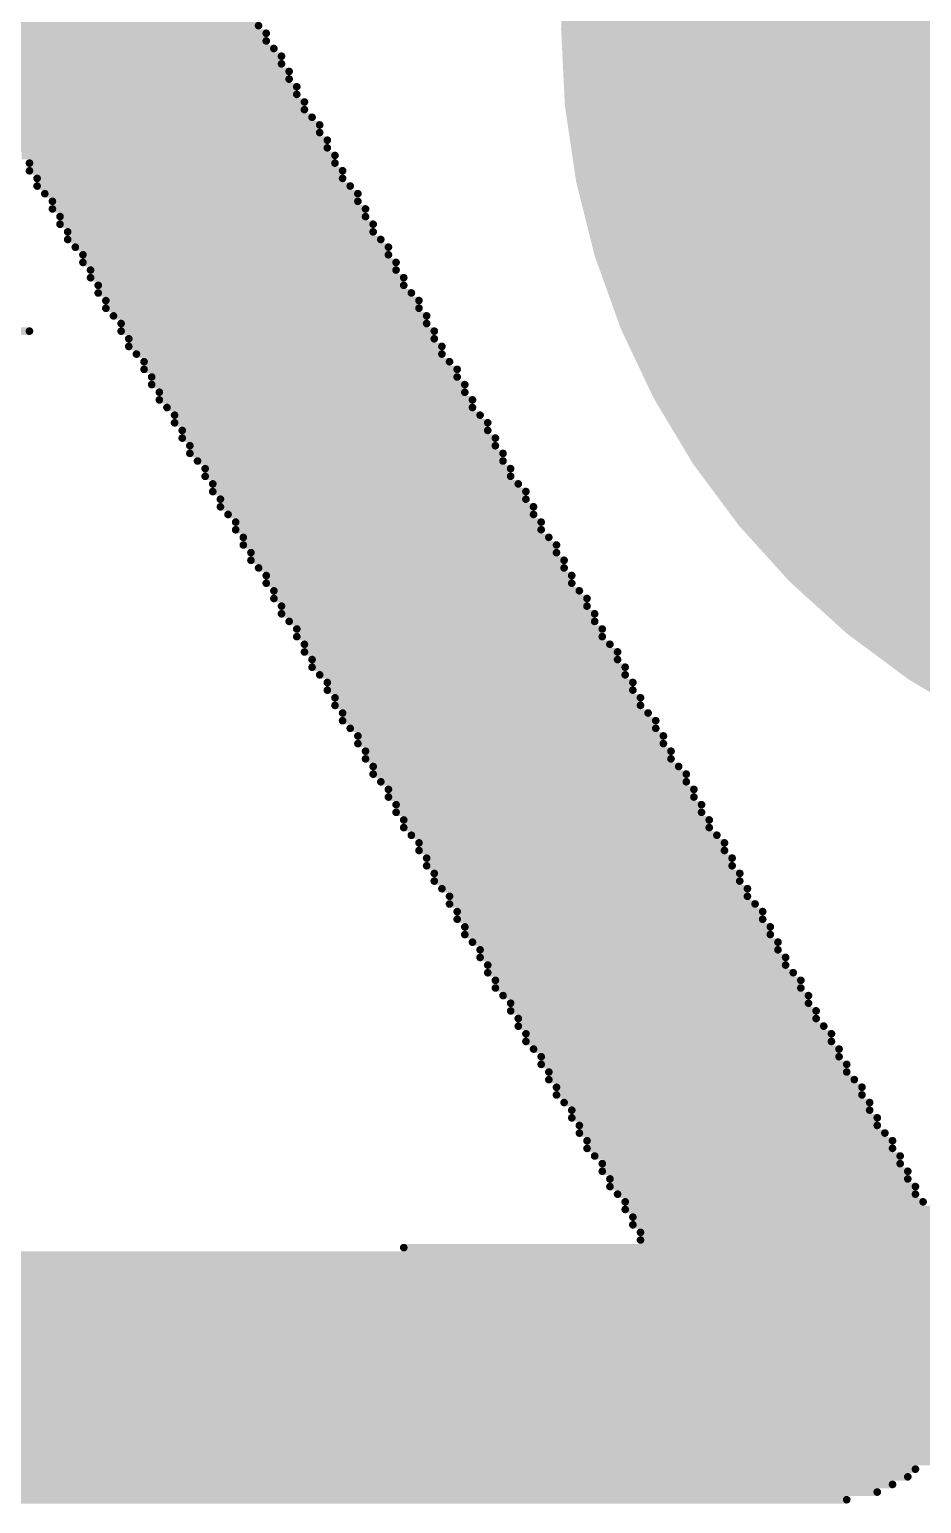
# Model space of a CAD drawing. Extents: x 749 to 923, y 554 to 649.
# Drawn here: x 845.59 to 848.556, y 621.279 to 626.182 of the extents above; entities that cross this region are included whole.
import ezdxf

# ---------------------------------------------------------------- set-up
doc = ezdxf.new("R2010")
doc.units = 0
doc.header["$MEASUREMENT"] = 0
doc.layers.get('0').update_dxf_attribs({"linetype": 'CONTINUOUS'})
for name, color, linetype in [('BOTTOMLAYER', 5, 'CONTINUOUS'), ('BOTTOMSOLDER', 6, 'CONTINUOUS'), ('MULTILAYER', 9, 'CONTINUOUS'), ('TOPLAYER', 1, 'CONTINUOUS'), ('TOPOVERLAY', 7, 'CONTINUOUS'), ('TOPSOLDER', 216, 'CONTINUOUS')]:
    doc.layers.add(name, color=color, linetype=linetype)

# ---------------------------------------------------------------- blocks, each defined once
blk = doc.blocks.new('_________1')
at = {"layer": 'TOPOVERLAY', "const_width": 0.0254}
for points in [[(3.429, 2.5908), (-3.556, 2.5908)], [(3.556, 2.54), (-3.7084, 2.54)], [(3.5052, 2.5654), (-3.6576, 2.5654)], [(3.6068, 2.4892), (-3.7846, 2.4892)], [(3.5814, 2.5146), (-3.7592, 2.5146)], [(3.6576, 2.4384), (-3.8608, 2.4384)], [(3.6322, 2.4638), (-3.8354, 2.4638)], [(3.683, 2.413), (-3.8608, 2.413)], [(3.7084, 2.3622), (-3.9116, 2.3622)], [(3.683, 2.3876), (-3.8862, 2.3876)], [(3.7084, 2.3368), (-3.937, 2.3368)], [(3.7338, 2.3114), (-3.937, 2.3114)], [(3.7338, 2.286), (-3.9624, 2.286)], [(3.7338, 2.2606), (-3.9624, 2.2606)], [(3.7592, 2.2098), (-3.9878, 2.2098)], [(3.7338, 2.2352), (-3.9624, 2.2352)], [(3.7592, 2.1844), (-3.9878, 2.1844)], [(3.7592, 2.159), (-3.9878, 2.159)], [(3.7592, 2.1336), (-3.9878, 2.1336)], [(3.7592, 2.1082), (-3.9878, 2.1082)], [(3.7592, 2.0828), (-3.9878, 2.0828)], [(3.7592, 2.0574), (-3.9878, 2.0574)], [(3.7592, 2.032), (-3.9878, 2.032)], [(3.7592, 2.0066), (-3.9878, 2.0066)], [(3.7338, 1.9812), (-3.9878, 1.9812)], [(3.7338, 1.9558), (-3.9878, 1.9558)], [(3.7338, 1.9304), (-3.9878, 1.9304)], [(3.7084, 1.905), (-3.9878, 1.905)], [(3.7084, 1.8796), (-3.9624, 1.8796)], [(3.7084, 1.8542), (-3.9624, 1.8542)], [(3.683, 1.8288), (-3.937, 1.8288)], [(3.683, 1.8034), (-3.937, 1.8034)], [(3.6576, 1.778), (-3.9116, 1.778)], [(-2.0828, 1.7526), (-3.8862, 1.7526)], [(-2.8702, 1.7272), (-3.8862, 1.7272)], [(-2.8702, 1.7018), (-3.8608, 1.7018)], [(-2.8448, 1.6764), (-3.8608, 1.6764)], [(-2.8448, 1.651), (-3.8354, 1.651)], [(-2.8194, 1.6256), (-3.8354, 1.6256)], [(-2.8194, 1.6002), (-3.81, 1.6002)], [(-2.794, 1.5748), (-3.7846, 1.5748)], [(-2.7686, 1.5494), (-3.7846, 1.5494)], [(-2.7686, 1.524), (-3.7592, 1.524)], [(-2.7432, 1.4986), (-3.7592, 1.4986)], [(-2.7432, 1.4732), (-3.7338, 1.4732)], [(-2.7178, 1.4478), (-3.7338, 1.4478)], [(-2.6924, 1.4224), (-3.7084, 1.4224)], [(-2.6924, 1.397), (-3.7084, 1.397)], [(-2.667, 1.3716), (-3.683, 1.3716)], [(-2.667, 1.3462), (-3.6576, 1.3462)], [(-2.6416, 1.3208), (-3.6576, 1.3208)], [(-2.6416, 1.2954), (-3.6322, 1.2954)], [(-2.6162, 1.27), (-3.6322, 1.27)], [(-2.5908, 1.2446), (-3.6068, 1.2446)], [(-2.5908, 1.2192), (-3.6068, 1.2192)], [(-2.5654, 1.1938), (-3.5814, 1.1938)], [(-2.5654, 1.1684), (-3.556, 1.1684)], [(-2.54, 1.143), (-3.556, 1.143)], [(-2.54, 1.1176), (-3.5306, 1.1176)], [(-2.5146, 1.0922), (-3.5306, 1.0922)], [(-2.4892, 1.0668), (-3.5052, 1.0668)], [(-2.4892, 1.0414), (-3.5052, 1.0414)], [(-2.4638, 1.016), (-3.4798, 1.016)], [(-2.4638, 0.9906), (-3.4544, 0.9906)], [(-2.4384, 0.9652), (-3.4544, 0.9652)], [(-2.4384, 0.9398), (-3.429, 0.9398)], [(-2.413, 0.9144), (-3.429, 0.9144)], [(-2.3876, 0.889), (-3.4036, 0.889)], [(-2.3876, 0.8636), (-3.4036, 0.8636)], [(-2.3622, 0.8382), (-3.3782, 0.8382)], [(-2.3622, 0.8128), (-3.3528, 0.8128)], [(-2.3368, 0.7874), (-3.3528, 0.7874)], [(-2.3368, 0.762), (-3.3274, 0.762)], [(-2.3114, 0.7366), (-3.3274, 0.7366)], [(-2.286, 0.7112), (-3.302, 0.7112)], [(-2.286, 0.6858), (-3.302, 0.6858)], [(-2.2606, 0.6604), (-3.2766, 0.6604)], [(-2.2606, 0.635), (-3.2766, 0.635)], [(-2.2352, 0.6096), (-3.2512, 0.6096)], [(-2.2352, 0.5842), (-3.2258, 0.5842)], [(-2.2098, 0.5588), (-3.2258, 0.5588)], [(-2.1844, 0.5334), (-3.2004, 0.5334)], [(-2.1844, 0.508), (-3.2004, 0.508)], [(-2.159, 0.4826), (-3.175, 0.4826)], [(-2.159, 0.4572), (-3.175, 0.4572)], [(-2.1336, 0.4318), (-3.1496, 0.4318)], [(-2.1336, 0.4064), (-3.1496, 0.4064)], [(-2.1082, 0.381), (-3.1242, 0.381)], [(-2.0828, 0.3556), (-3.0988, 0.3556)], [(-2.0828, 0.3302), (-3.0988, 0.3302)], [(-2.0574, 0.3048), (-3.0734, 0.3048)], [(-2.0574, 0.2794), (-3.0734, 0.2794)], [(-2.032, 0.254), (-3.048, 0.254)], [(-2.032, 0.2286), (-3.048, 0.2286)], [(-2.0066, 0.2032), (-3.0226, 0.2032)], [(-1.9812, 0.1778), (-3.0226, 0.1778)], [(-1.9812, 0.1524), (-2.9972, 0.1524)], [(-1.9558, 0.127), (-2.9718, 0.127)], [(-1.9558, 0.1016), (-2.9718, 0.1016)], [(-1.9304, 0.0762), (-2.9464, 0.0762)], [(-1.9304, 0.0508), (-2.9464, 0.0508)], [(-1.905, 0.0254), (-2.921, 0.0254)], [(-1.8796, 0), (-2.921, 0)], [(-1.8796, -0.0254), (-2.8956, -0.0254)], [(-1.8542, -0.0508), (-2.8702, -0.0508)], [(-1.8542, -0.0762), (-2.8702, -0.0762)], [(-1.8288, -0.1016), (-2.8448, -0.1016)], [(-1.8288, -0.127), (-2.8448, -0.127)], [(-1.8034, -0.1524), (-2.8194, -0.1524)], [(-1.778, -0.1778), (-2.8194, -0.1778)], [(-1.778, -0.2032), (-2.794, -0.2032)], [(-1.7526, -0.2286), (-2.794, -0.2286)], [(-1.7526, -0.254), (-2.7686, -0.254)], [(-1.7272, -0.2794), (-2.7432, -0.2794)], [(-1.7272, -0.3048), (-2.7432, -0.3048)], [(-1.7018, -0.3302), (-2.7178, -0.3302)], [(-1.6764, -0.3556), (-2.7178, -0.3556)], [(-1.6764, -0.381), (-2.6924, -0.381)], [(-1.651, -0.4064), (-2.6924, -0.4064)], [(-1.651, -0.4318), (-2.667, -0.4318)], [(-1.6256, -0.4572), (-2.6416, -0.4572)], [(-1.6256, -0.4826), (-2.6416, -0.4826)], [(-1.6002, -0.508), (-2.6162, -0.508)], [(-1.5748, -0.5334), (-2.6162, -0.5334)], [(-1.5748, -0.5588), (-2.5908, -0.5588)], [(-1.5494, -0.5842), (-2.5908, -0.5842)], [(-1.5494, -0.6096), (-2.5654, -0.6096)], [(-1.524, -0.635), (-2.54, -0.635)], [(-1.524, -0.6604), (-2.54, -0.6604)], [(-1.4986, -0.6858), (-2.5146, -0.6858)], [(-1.4732, -0.7112), (-2.5146, -0.7112)], [(-1.4732, -0.7366), (-2.4892, -0.7366)], [(-1.4478, -0.762), (-2.4892, -0.762)], [(-1.4478, -0.7874), (-2.4638, -0.7874)], [(-1.4224, -0.8128), (-2.4384, -0.8128)], [(-1.4224, -0.8382), (-2.4384, -0.8382)], [(-1.397, -0.8636), (-2.413, -0.8636)], [(-1.3716, -0.889), (-2.413, -0.889)], [(-1.3716, -0.9144), (-2.3876, -0.9144)], [(-1.3462, -0.9398), (-2.3876, -0.9398)], [(-1.3462, -0.9652), (-2.3622, -0.9652)], [(-1.3208, -0.9906), (-2.3622, -0.9906)], [(-1.3208, -1.016), (-2.3368, -1.016)], [(-1.2954, -1.0414), (-2.3114, -1.0414)], [(-1.27, -1.0668), (-2.3114, -1.0668)], [(-1.27, -1.0922), (-2.286, -1.0922)], [(-1.2446, -1.1176), (-2.286, -1.1176)], [(-1.2446, -1.143), (-2.2606, -1.143)], [(-1.2192, -1.1684), (-2.2606, -1.1684)], [(-1.2192, -1.1938), (-2.2352, -1.1938)], [(-1.1938, -1.2192), (-2.2098, -1.2192)], [(-1.1684, -1.2446), (-2.2098, -1.2446)], [(-1.1684, -1.27), (-2.1844, -1.27)], [(-1.143, -1.2954), (-2.1844, -1.2954)], [(-1.143, -1.3208), (-2.159, -1.3208)], [(-0.762, -1.2954), (-0.8382, -1.2954)], [(-1.1176, -1.3462), (-2.159, -1.3462)], [(-1.0922, -1.3716), (-2.1336, -1.3716)], [(-1.0922, -1.397), (-2.1336, -1.397)], [(-1.0668, -1.4224), (-2.1082, -1.4224)], [(-1.0668, -1.4478), (-2.0828, -1.4478)], [(-1.0414, -1.4732), (-2.0828, -1.4732)], [(-1.0414, -1.4986), (-2.0574, -1.4986)], [(-1.016, -1.524), (-2.0574, -1.524)], [(-1.016, -1.5494), (-2.032, -1.5494)], [(-0.9906, -1.5748), (-2.032, -1.5748)], [(-0.9652, -1.6002), (-2.0066, -1.6002)], [(-0.9652, -1.6256), (-1.9812, -1.6256)], [(-0.9398, -1.651), (-1.9812, -1.651)], [(-0.9398, -1.6764), (-1.9558, -1.6764)], [(-0.9144, -1.7018), (-1.9558, -1.7018)], [(-0.9144, -1.7272), (-1.9304, -1.7272)], [(-0.889, -1.7526), (-1.9304, -1.7526)], [(-0.8636, -1.778), (-1.905, -1.778)], [(-0.8636, -1.8034), (-1.8796, -1.8034)], [(-0.8382, -1.8288), (-1.8796, -1.8288)], [(-0.8382, -1.8542), (-1.8542, -1.8542)], [(-0.8128, -1.8796), (-1.8542, -1.8796)], [(-0.7874, -1.905), (-1.8288, -1.905)], [(-0.7874, -1.9304), (-1.8288, -1.9304)], [(-0.762, -1.9558), (-1.8034, -1.9558)], [(-0.762, -1.9812), (-1.8034, -1.9812)], [(-0.7366, -2.0066), (-1.778, -2.0066)], [(-0.7366, -2.032), (-1.7526, -2.032)], [(-0.7112, -2.0574), (-1.7526, -2.0574)], [(-0.6858, -2.0828), (-1.7272, -2.0828)], [(-0.6858, -2.1082), (-1.7272, -2.1082)], [(-0.6604, -2.1336), (-1.7018, -2.1336)], [(-0.6604, -2.159), (-1.7018, -2.159)], [(-0.635, -2.1844), (-1.6764, -2.1844)], [(-0.635, -2.2098), (-1.6764, -2.2098)], [(-0.6096, -2.2352), (-1.651, -2.2352)], [(-0.5842, -2.2606), (-1.6256, -2.2606)], [(-0.5842, -2.286), (-1.6256, -2.286)], [(-0.5588, -2.3114), (-1.6002, -2.3114)]]:
    blk.add_lwpolyline(points, dxfattribs=at)
at = {"layer": 'TOPOVERLAY', "const_width": 0.0127}
for points in [[(-3.56235, 2.5908, 1), (-3.54965, 2.5908, 1)], [(-3.71475, 2.54, 1), (-3.70205, 2.54, 1)], [(-3.66395, 2.5654, 1), (-3.65125, 2.5654, 1)], [(-3.79095, 2.4892, 1), (-3.77825, 2.4892, 1)], [(-3.76555, 2.5146, 1), (-3.75285, 2.5146, 1)], [(-2.08915, 1.7526, 1), (-2.07645, 1.7526, 1)], [(-2.87655, 1.7272, 1), (-2.86385, 1.7272, 1)], [(-2.87655, 1.7018, 1), (-2.86385, 1.7018, 1)], [(-2.85115, 1.6764, 1), (-2.83845, 1.6764, 1)], [(-2.85115, 1.651, 1), (-2.83845, 1.651, 1)], [(-2.82575, 1.6256, 1), (-2.81305, 1.6256, 1)], [(-3.81635, 1.6002, 1), (-3.80365, 1.6002, 1)], [(-3.79095, 1.5748, 1), (-3.77825, 1.5748, 1)], [(-2.82575, 1.6002, 1), (-2.81305, 1.6002, 1)], [(-2.80035, 1.5748, 1), (-2.78765, 1.5748, 1)], [(-3.79095, 1.5494, 1), (-3.77825, 1.5494, 1)], [(-3.76555, 1.524, 1), (-3.75285, 1.524, 1)], [(-2.77495, 1.5494, 1), (-2.76225, 1.5494, 1)], [(-2.77495, 1.524, 1), (-2.76225, 1.524, 1)], [(-3.76555, 1.4986, 1), (-3.75285, 1.4986, 1)], [(-3.74015, 1.4732, 1), (-3.72745, 1.4732, 1)], [(-2.74955, 1.4986, 1), (-2.73685, 1.4986, 1)], [(-2.74955, 1.4732, 1), (-2.73685, 1.4732, 1)], [(-3.74015, 1.4478, 1), (-3.72745, 1.4478, 1)], [(-3.71475, 1.4224, 1), (-3.70205, 1.4224, 1)], [(-2.72415, 1.4478, 1), (-2.71145, 1.4478, 1)], [(-2.69875, 1.4224, 1), (-2.68605, 1.4224, 1)], [(-3.71475, 1.397, 1), (-3.70205, 1.397, 1)], [(-3.68935, 1.3716, 1), (-3.67665, 1.3716, 1)], [(-2.69875, 1.397, 1), (-2.68605, 1.397, 1)], [(-2.67335, 1.3716, 1), (-2.66065, 1.3716, 1)], [(-3.66395, 1.3462, 1), (-3.65125, 1.3462, 1)], [(-3.66395, 1.3208, 1), (-3.65125, 1.3208, 1)], [(-2.67335, 1.3462, 1), (-2.66065, 1.3462, 1)], [(-2.64795, 1.3208, 1), (-2.63525, 1.3208, 1)], [(-3.63855, 1.2954, 1), (-3.62585, 1.2954, 1)], [(-3.63855, 1.27, 1), (-3.62585, 1.27, 1)], [(-2.64795, 1.2954, 1), (-2.63525, 1.2954, 1)], [(-2.62255, 1.27, 1), (-2.60985, 1.27, 1)], [(-3.61315, 1.2446, 1), (-3.60045, 1.2446, 1)], [(-3.61315, 1.2192, 1), (-3.60045, 1.2192, 1)], [(-2.59715, 1.2446, 1), (-2.58445, 1.2446, 1)], [(-2.59715, 1.2192, 1), (-2.58445, 1.2192, 1)], [(-3.58775, 1.1938, 1), (-3.57505, 1.1938, 1)], [(-3.56235, 1.1684, 1), (-3.54965, 1.1684, 1)], [(-2.57175, 1.1938, 1), (-2.55905, 1.1938, 1)], [(-2.57175, 1.1684, 1), (-2.55905, 1.1684, 1)], [(-3.56235, 1.143, 1), (-3.54965, 1.143, 1)], [(-3.53695, 1.1176, 1), (-3.52425, 1.1176, 1)], [(-2.54635, 1.143, 1), (-2.53365, 1.143, 1)], [(-2.54635, 1.1176, 1), (-2.53365, 1.1176, 1)], [(-3.53695, 1.0922, 1), (-3.52425, 1.0922, 1)], [(-3.51155, 1.0668, 1), (-3.49885, 1.0668, 1)], [(-2.52095, 1.0922, 1), (-2.50825, 1.0922, 1)], [(-2.49555, 1.0668, 1), (-2.48285, 1.0668, 1)], [(-3.51155, 1.0414, 1), (-3.49885, 1.0414, 1)], [(-2.49555, 1.0414, 1), (-2.48285, 1.0414, 1)], [(-3.48615, 1.016, 1), (-3.47345, 1.016, 1)], [(-3.46075, 0.9906, 1), (-3.44805, 0.9906, 1)], [(-2.47015, 1.016, 1), (-2.45745, 1.016, 1)], [(-2.47015, 0.9906, 1), (-2.45745, 0.9906, 1)], [(-3.46075, 0.9652, 1), (-3.44805, 0.9652, 1)], [(-3.43535, 0.9398, 1), (-3.42265, 0.9398, 1)], [(-2.44475, 0.9652, 1), (-2.43205, 0.9652, 1)], [(-2.44475, 0.9398, 1), (-2.43205, 0.9398, 1)], [(-3.43535, 0.9144, 1), (-3.42265, 0.9144, 1)], [(-3.40995, 0.889, 1), (-3.39725, 0.889, 1)], [(-2.41935, 0.9144, 1), (-2.40665, 0.9144, 1)], [(-2.39395, 0.889, 1), (-2.38125, 0.889, 1)], [(-3.40995, 0.8636, 1), (-3.39725, 0.8636, 1)], [(-3.38455, 0.8382, 1), (-3.37185, 0.8382, 1)], [(-2.39395, 0.8636, 1), (-2.38125, 0.8636, 1)], [(-2.36855, 0.8382, 1), (-2.35585, 0.8382, 1)], [(-3.35915, 0.8128, 1), (-3.34645, 0.8128, 1)], [(-3.35915, 0.7874, 1), (-3.34645, 0.7874, 1)], [(-2.36855, 0.8128, 1), (-2.35585, 0.8128, 1)], [(-2.34315, 0.7874, 1), (-2.33045, 0.7874, 1)], [(-3.33375, 0.762, 1), (-3.32105, 0.762, 1)], [(-3.33375, 0.7366, 1), (-3.32105, 0.7366, 1)], [(-2.34315, 0.762, 1), (-2.33045, 0.762, 1)], [(-2.31775, 0.7366, 1), (-2.30505, 0.7366, 1)], [(-3.30835, 0.7112, 1), (-3.29565, 0.7112, 1)], [(-3.30835, 0.6858, 1), (-3.29565, 0.6858, 1)], [(-2.29235, 0.7112, 1), (-2.27965, 0.7112, 1)], [(-2.29235, 0.6858, 1), (-2.27965, 0.6858, 1)], [(-3.28295, 0.6604, 1), (-3.27025, 0.6604, 1)], [(-3.28295, 0.635, 1), (-3.27025, 0.635, 1)], [(-2.26695, 0.6604, 1), (-2.25425, 0.6604, 1)], [(-2.26695, 0.635, 1), (-2.25425, 0.635, 1)], [(-3.25755, 0.6096, 1), (-3.24485, 0.6096, 1)], [(-3.23215, 0.5842, 1), (-3.21945, 0.5842, 1)], [(-2.24155, 0.6096, 1), (-2.22885, 0.6096, 1)], [(-2.24155, 0.5842, 1), (-2.22885, 0.5842, 1)], [(-3.23215, 0.5588, 1), (-3.21945, 0.5588, 1)], [(-3.20675, 0.5334, 1), (-3.19405, 0.5334, 1)], [(-2.21615, 0.5588, 1), (-2.20345, 0.5588, 1)], [(-2.19075, 0.5334, 1), (-2.17805, 0.5334, 1)], [(-3.20675, 0.508, 1), (-3.19405, 0.508, 1)], [(-3.18135, 0.4826, 1), (-3.16865, 0.4826, 1)], [(-2.19075, 0.508, 1), (-2.17805, 0.508, 1)], [(-2.16535, 0.4826, 1), (-2.15265, 0.4826, 1)], [(-3.18135, 0.4572, 1), (-3.16865, 0.4572, 1)], [(-3.15595, 0.4318, 1), (-3.14325, 0.4318, 1)], [(-2.16535, 0.4572, 1), (-2.15265, 0.4572, 1)], [(-2.13995, 0.4318, 1), (-2.12725, 0.4318, 1)], [(-3.15595, 0.4064, 1), (-3.14325, 0.4064, 1)], [(-3.13055, 0.381, 1), (-3.11785, 0.381, 1)], [(-2.13995, 0.4064, 1), (-2.12725, 0.4064, 1)], [(-2.11455, 0.381, 1), (-2.10185, 0.381, 1)], [(-3.10515, 0.3556, 1), (-3.09245, 0.3556, 1)], [(-2.08915, 0.3556, 1), (-2.07645, 0.3556, 1)], [(-3.10515, 0.3302, 1), (-3.09245, 0.3302, 1)], [(-3.07975, 0.3048, 1), (-3.06705, 0.3048, 1)], [(-2.08915, 0.3302, 1), (-2.07645, 0.3302, 1)], [(-2.06375, 0.3048, 1), (-2.05105, 0.3048, 1)], [(-3.07975, 0.2794, 1), (-3.06705, 0.2794, 1)], [(-3.05435, 0.254, 1), (-3.04165, 0.254, 1)], [(-2.06375, 0.2794, 1), (-2.05105, 0.2794, 1)], [(-2.03835, 0.254, 1), (-2.02565, 0.254, 1)], [(-3.05435, 0.2286, 1), (-3.04165, 0.2286, 1)], [(-3.02895, 0.2032, 1), (-3.01625, 0.2032, 1)], [(-2.03835, 0.2286, 1), (-2.02565, 0.2286, 1)], [(-2.01295, 0.2032, 1), (-2.00025, 0.2032, 1)], [(-3.02895, 0.1778, 1), (-3.01625, 0.1778, 1)], [(-3.00355, 0.1524, 1), (-2.99085, 0.1524, 1)], [(-1.98755, 0.1778, 1), (-1.97485, 0.1778, 1)], [(-1.98755, 0.1524, 1), (-1.97485, 0.1524, 1)], [(-2.97815, 0.127, 1), (-2.96545, 0.127, 1)], [(-2.97815, 0.1016, 1), (-2.96545, 0.1016, 1)], [(-1.96215, 0.127, 1), (-1.94945, 0.127, 1)], [(-1.96215, 0.1016, 1), (-1.94945, 0.1016, 1)], [(-2.95275, 0.0762, 1), (-2.94005, 0.0762, 1)], [(-2.95275, 0.0508, 1), (-2.94005, 0.0508, 1)], [(-1.93675, 0.0762, 1), (-1.92405, 0.0762, 1)], [(-1.93675, 0.0508, 1), (-1.92405, 0.0508, 1)], [(-2.92735, 0.0254, 1), (-2.91465, 0.0254, 1)], [(-2.92735, 0, 1), (-2.91465, 0, 1)], [(-1.91135, 0.0254, 1), (-1.89865, 0.0254, 1)], [(-1.88595, 0, 1), (-1.87325, 0, 1)], [(-2.90195, -0.0254, 1), (-2.88925, -0.0254, 1)], [(-2.87655, -0.0508, 1), (-2.86385, -0.0508, 1)], [(-1.88595, -0.0254, 1), (-1.87325, -0.0254, 1)], [(-1.86055, -0.0508, 1), (-1.84785, -0.0508, 1)], [(-2.87655, -0.0762, 1), (-2.86385, -0.0762, 1)], [(-2.85115, -0.1016, 1), (-2.83845, -0.1016, 1)], [(-1.86055, -0.0762, 1), (-1.84785, -0.0762, 1)], [(-1.83515, -0.1016, 1), (-1.82245, -0.1016, 1)], [(-2.85115, -0.127, 1), (-2.83845, -0.127, 1)], [(-2.82575, -0.1524, 1), (-2.81305, -0.1524, 1)], [(-1.83515, -0.127, 1), (-1.82245, -0.127, 1)], [(-1.80975, -0.1524, 1), (-1.79705, -0.1524, 1)], [(-2.82575, -0.1778, 1), (-2.81305, -0.1778, 1)], [(-2.80035, -0.2032, 1), (-2.78765, -0.2032, 1)], [(-1.78435, -0.1778, 1), (-1.77165, -0.1778, 1)], [(-1.78435, -0.2032, 1), (-1.77165, -0.2032, 1)], [(-2.80035, -0.2286, 1), (-2.78765, -0.2286, 1)], [(-2.77495, -0.254, 1), (-2.76225, -0.254, 1)], [(-1.75895, -0.2286, 1), (-1.74625, -0.2286, 1)], [(-1.75895, -0.254, 1), (-1.74625, -0.254, 1)], [(-2.74955, -0.2794, 1), (-2.73685, -0.2794, 1)], [(-2.74955, -0.3048, 1), (-2.73685, -0.3048, 1)], [(-1.73355, -0.2794, 1), (-1.72085, -0.2794, 1)], [(-1.73355, -0.3048, 1), (-1.72085, -0.3048, 1)], [(-2.72415, -0.3302, 1), (-2.71145, -0.3302, 1)], [(-2.72415, -0.3556, 1), (-2.71145, -0.3556, 1)], [(-1.70815, -0.3302, 1), (-1.69545, -0.3302, 1)], [(-1.68275, -0.3556, 1), (-1.67005, -0.3556, 1)], [(-2.69875, -0.381, 1), (-2.68605, -0.381, 1)], [(-1.68275, -0.381, 1), (-1.67005, -0.381, 1)], [(-2.69875, -0.4064, 1), (-2.68605, -0.4064, 1)], [(-2.67335, -0.4318, 1), (-2.66065, -0.4318, 1)], [(-1.65735, -0.4064, 1), (-1.64465, -0.4064, 1)], [(-1.65735, -0.4318, 1), (-1.64465, -0.4318, 1)], [(-2.64795, -0.4572, 1), (-2.63525, -0.4572, 1)], [(-2.64795, -0.4826, 1), (-2.63525, -0.4826, 1)], [(-1.63195, -0.4572, 1), (-1.61925, -0.4572, 1)], [(-1.63195, -0.4826, 1), (-1.61925, -0.4826, 1)], [(-2.62255, -0.508, 1), (-2.60985, -0.508, 1)], [(-2.62255, -0.5334, 1), (-2.60985, -0.5334, 1)], [(-1.60655, -0.508, 1), (-1.59385, -0.508, 1)], [(-1.58115, -0.5334, 1), (-1.56845, -0.5334, 1)], [(-2.59715, -0.5588, 1), (-2.58445, -0.5588, 1)], [(-2.59715, -0.5842, 1), (-2.58445, -0.5842, 1)], [(-1.58115, -0.5588, 1), (-1.56845, -0.5588, 1)], [(-1.55575, -0.5842, 1), (-1.54305, -0.5842, 1)], [(-2.57175, -0.6096, 1), (-2.55905, -0.6096, 1)], [(-2.54635, -0.635, 1), (-2.53365, -0.635, 1)], [(-1.55575, -0.6096, 1), (-1.54305, -0.6096, 1)], [(-1.53035, -0.635, 1), (-1.51765, -0.635, 1)], [(-2.54635, -0.6604, 1), (-2.53365, -0.6604, 1)], [(-2.52095, -0.6858, 1), (-2.50825, -0.6858, 1)], [(-1.53035, -0.6604, 1), (-1.51765, -0.6604, 1)], [(-1.50495, -0.6858, 1), (-1.49225, -0.6858, 1)], [(-2.52095, -0.7112, 1), (-2.50825, -0.7112, 1)], [(-2.49555, -0.7366, 1), (-2.48285, -0.7366, 1)], [(-1.47955, -0.7112, 1), (-1.46685, -0.7112, 1)], [(-1.47955, -0.7366, 1), (-1.46685, -0.7366, 1)], [(-2.49555, -0.762, 1), (-2.48285, -0.762, 1)], [(-2.47015, -0.7874, 1), (-2.45745, -0.7874, 1)], [(-1.45415, -0.762, 1), (-1.44145, -0.762, 1)], [(-1.45415, -0.7874, 1), (-1.44145, -0.7874, 1)], [(-2.44475, -0.8128, 1), (-2.43205, -0.8128, 1)], [(-2.44475, -0.8382, 1), (-2.43205, -0.8382, 1)], [(-1.42875, -0.8128, 1), (-1.41605, -0.8128, 1)], [(-1.42875, -0.8382, 1), (-1.41605, -0.8382, 1)], [(-2.41935, -0.8636, 1), (-2.40665, -0.8636, 1)], [(-2.41935, -0.889, 1), (-2.40665, -0.889, 1)], [(-1.40335, -0.8636, 1), (-1.39065, -0.8636, 1)], [(-1.37795, -0.889, 1), (-1.36525, -0.889, 1)], [(-2.39395, -0.9144, 1), (-2.38125, -0.9144, 1)], [(-2.39395, -0.9398, 1), (-2.38125, -0.9398, 1)], [(-1.37795, -0.9144, 1), (-1.36525, -0.9144, 1)], [(-1.35255, -0.9398, 1), (-1.33985, -0.9398, 1)], [(-2.36855, -0.9652, 1), (-2.35585, -0.9652, 1)], [(-2.36855, -0.9906, 1), (-2.35585, -0.9906, 1)], [(-1.35255, -0.9652, 1), (-1.33985, -0.9652, 1)], [(-1.32715, -0.9906, 1), (-1.31445, -0.9906, 1)], [(-2.34315, -1.016, 1), (-2.33045, -1.016, 1)], [(-2.31775, -1.0414, 1), (-2.30505, -1.0414, 1)], [(-1.32715, -1.016, 1), (-1.31445, -1.016, 1)], [(-1.30175, -1.0414, 1), (-1.28905, -1.0414, 1)], [(-2.31775, -1.0668, 1), (-2.30505, -1.0668, 1)], [(-1.27635, -1.0668, 1), (-1.26365, -1.0668, 1)], [(-2.29235, -1.0922, 1), (-2.27965, -1.0922, 1)], [(-2.29235, -1.1176, 1), (-2.27965, -1.1176, 1)], [(-1.27635, -1.0922, 1), (-1.26365, -1.0922, 1)], [(-1.25095, -1.1176, 1), (-1.23825, -1.1176, 1)], [(-2.26695, -1.143, 1), (-2.25425, -1.143, 1)], [(-2.26695, -1.1684, 1), (-2.25425, -1.1684, 1)], [(-1.25095, -1.143, 1), (-1.23825, -1.143, 1)], [(-1.22555, -1.1684, 1), (-1.21285, -1.1684, 1)], [(-2.24155, -1.1938, 1), (-2.22885, -1.1938, 1)], [(-2.21615, -1.2192, 1), (-2.20345, -1.2192, 1)], [(-1.22555, -1.1938, 1), (-1.21285, -1.1938, 1)], [(-1.20015, -1.2192, 1), (-1.18745, -1.2192, 1)], [(-2.21615, -1.2446, 1), (-2.20345, -1.2446, 1)], [(-2.19075, -1.27, 1), (-2.17805, -1.27, 1)], [(-1.17475, -1.2446, 1), (-1.16205, -1.2446, 1)], [(-1.17475, -1.27, 1), (-1.16205, -1.27, 1)], [(-2.19075, -1.2954, 1), (-2.17805, -1.2954, 1)], [(-2.16535, -1.3208, 1), (-2.15265, -1.3208, 1)], [(-1.14935, -1.2954, 1), (-1.13665, -1.2954, 1)], [(-1.14935, -1.3208, 1), (-1.13665, -1.3208, 1)], [(-0.84455, -1.2954, 1), (-0.83185, -1.2954, 1)], [(-2.16535, -1.3462, 1), (-2.15265, -1.3462, 1)], [(-2.13995, -1.3716, 1), (-2.12725, -1.3716, 1)], [(-1.12395, -1.3462, 1), (-1.11125, -1.3462, 1)], [(-1.09855, -1.3716, 1), (-1.08585, -1.3716, 1)], [(-2.13995, -1.397, 1), (-2.12725, -1.397, 1)], [(-2.11455, -1.4224, 1), (-2.10185, -1.4224, 1)], [(-1.09855, -1.397, 1), (-1.08585, -1.397, 1)], [(-1.07315, -1.4224, 1), (-1.06045, -1.4224, 1)], [(-2.08915, -1.4478, 1), (-2.07645, -1.4478, 1)], [(-2.08915, -1.4732, 1), (-2.07645, -1.4732, 1)], [(-1.07315, -1.4478, 1), (-1.06045, -1.4478, 1)], [(-1.04775, -1.4732, 1), (-1.03505, -1.4732, 1)], [(-2.06375, -1.4986, 1), (-2.05105, -1.4986, 1)], [(-2.06375, -1.524, 1), (-2.05105, -1.524, 1)], [(-1.04775, -1.4986, 1), (-1.03505, -1.4986, 1)], [(-1.02235, -1.524, 1), (-1.00965, -1.524, 1)], [(-2.03835, -1.5494, 1), (-2.02565, -1.5494, 1)], [(-2.03835, -1.5748, 1), (-2.02565, -1.5748, 1)], [(-1.02235, -1.5494, 1), (-1.00965, -1.5494, 1)], [(-0.99695, -1.5748, 1), (-0.98425, -1.5748, 1)], [(-2.01295, -1.6002, 1), (-2.00025, -1.6002, 1)], [(-1.98755, -1.6256, 1), (-1.97485, -1.6256, 1)], [(-0.97155, -1.6002, 1), (-0.95885, -1.6002, 1)], [(-0.97155, -1.6256, 1), (-0.95885, -1.6256, 1)], [(-1.98755, -1.651, 1), (-1.97485, -1.651, 1)], [(-1.96215, -1.6764, 1), (-1.94945, -1.6764, 1)], [(-0.94615, -1.651, 1), (-0.93345, -1.651, 1)], [(-0.94615, -1.6764, 1), (-0.93345, -1.6764, 1)], [(-1.96215, -1.7018, 1), (-1.94945, -1.7018, 1)], [(-1.93675, -1.7272, 1), (-1.92405, -1.7272, 1)], [(-0.92075, -1.7018, 1), (-0.90805, -1.7018, 1)], [(-0.92075, -1.7272, 1), (-0.90805, -1.7272, 1)], [(-1.93675, -1.7526, 1), (-1.92405, -1.7526, 1)], [(-0.89535, -1.7526, 1), (-0.88265, -1.7526, 1)], [(-1.91135, -1.778, 1), (-1.89865, -1.778, 1)], [(-1.88595, -1.8034, 1), (-1.87325, -1.8034, 1)], [(-0.86995, -1.778, 1), (-0.85725, -1.778, 1)], [(-0.86995, -1.8034, 1), (-0.85725, -1.8034, 1)], [(-1.88595, -1.8288, 1), (-1.87325, -1.8288, 1)], [(-1.86055, -1.8542, 1), (-1.84785, -1.8542, 1)], [(-0.84455, -1.8288, 1), (-0.83185, -1.8288, 1)], [(-0.84455, -1.8542, 1), (-0.83185, -1.8542, 1)], [(-1.86055, -1.8796, 1), (-1.84785, -1.8796, 1)], [(-1.83515, -1.905, 1), (-1.82245, -1.905, 1)], [(-1.83515, -1.9304, 1), (-1.82245, -1.9304, 1)], [(-1.80975, -1.9558, 1), (-1.79705, -1.9558, 1)], [(-1.80975, -1.9812, 1), (-1.79705, -1.9812, 1)], [(-1.78435, -2.0066, 1), (-1.77165, -2.0066, 1)], [(-1.75895, -2.032, 1), (-1.74625, -2.032, 1)], [(-1.75895, -2.0574, 1), (-1.74625, -2.0574, 1)], [(-1.73355, -2.0828, 1), (-1.72085, -2.0828, 1)], [(-1.73355, -2.1082, 1), (-1.72085, -2.1082, 1)], [(-1.70815, -2.1336, 1), (-1.69545, -2.1336, 1)], [(-1.70815, -2.159, 1), (-1.69545, -2.159, 1)], [(-1.68275, -2.1844, 1), (-1.67005, -2.1844, 1)], [(-1.68275, -2.2098, 1), (-1.67005, -2.2098, 1)], [(-1.65735, -2.2352, 1), (-1.64465, -2.2352, 1)], [(-1.63195, -2.2606, 1), (-1.61925, -2.2606, 1)], [(-1.63195, -2.286, 1), (-1.61925, -2.286, 1)], [(-1.60655, -2.3114, 1), (-1.59385, -2.3114, 1)]]:
    blk.add_lwpolyline(points, format="xyb", close=True, dxfattribs=at)

msp = doc.modelspace()

# ---------------------------------------------------------------- linework, layer by layer
at = {"layer": 'BOTTOMLAYER', "const_width": 2.5}
msp.add_lwpolyline([(848.7094, 626.1829, 1), (851.2094, 626.1829, 1)], format="xyb", close=True, dxfattribs=at)
at = {"layer": 'BOTTOMSOLDER', "const_width": 2.6016}
msp.add_lwpolyline([(848.6586, 626.1829, 1), (851.2602, 626.1829, 1)], format="xyb", close=True, dxfattribs=at)
at = {"layer": 'MULTILAYER', "const_width": 2.5}
msp.add_lwpolyline([(848.7094, 626.1829, 1), (851.2094, 626.1829, 1)], format="xyb", close=True, dxfattribs=at)
at = {"layer": 'TOPLAYER', "const_width": 2.5}
msp.add_lwpolyline([(848.7094, 626.1829, 1), (851.2094, 626.1829, 1)], format="xyb", close=True, dxfattribs=at)
at = {"layer": 'TOPSOLDER', "const_width": 2.6016}
msp.add_lwpolyline([(848.6586, 626.1829, 1), (851.2602, 626.1829, 1)], format="xyb", close=True, dxfattribs=at)

# ---------------------------------------------------------------- block references
at = {"rotation": 180}
msp.add_blockref('_________1', (844.7515, 623.8829), dxfattribs=at)

doc.saveas('drawing.dxf')
